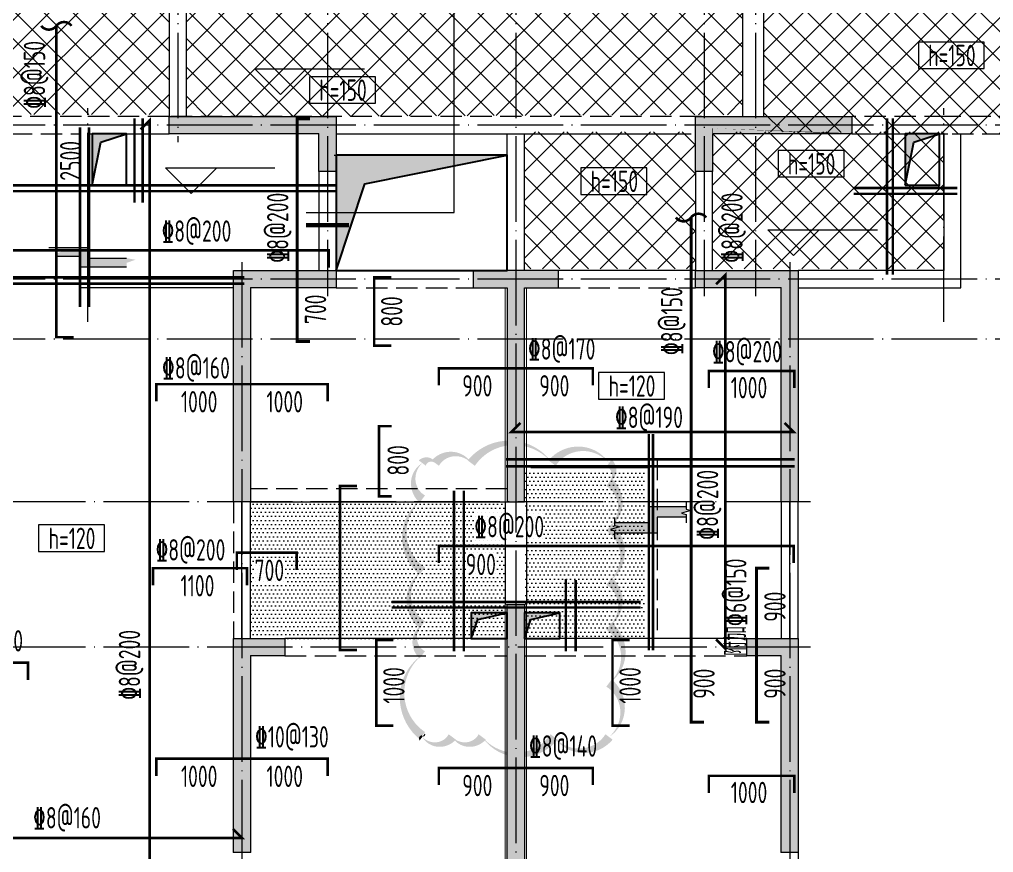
# Model space of a CAD drawing. Extents: x 5874492 to 7194610, y -939842 to -279257.
# Drawn here: x 6628595 to 6639977, y -595727 to -585992 of the extents above; entities that cross this region are included whole.
import ezdxf
from ezdxf.enums import TextEntityAlignment as Align

# ---------------------------------------------------------------- set-up
doc = ezdxf.new("R2010")
doc.units = 0
doc.header["$LTSCALE"] = 1000
doc.linetypes.add('DASH', pattern=[0.35, 0.25, -0.1])
doc.linetypes.add('DOTE', pattern=[2.4200000000000004, 2, -0.2, 0.02, -0.2])
for name, color, linetype, lineweight in [('A-轴线-塔楼', 1, 'DOTE', 9), ('A-轴线-隔墙', 41, 'DOTE', 9), ('S-基础-DQ', 6, 'Continuous', 20), ('S-墙柱-HATCH', 251, 'Continuous', 20), ('S-墙柱-WALL', 6, 'Continuous', 20), ('S-板-BEAM', 4, 'DASH', 20), ('S-板-BEAM-CON', 2, 'Continuous', 20), ('S-板-COLU', 50, 'DASH', 20), ('S-板-大样索引', 3, 'Continuous', 20), ('S-板-板厚', 191, 'Continuous', 20), ('S-板-板面填充', 251, 'Continuous', 20), ('S-板-标高', 3, 'Continuous', 20), ('S-板-楼板正筋', 107, 'Continuous', 20), ('S-板-楼板正筋文字', 107, 'Continuous', 20), ('S-板-楼板负筋', 1, 'Continuous', 20), ('S-板-楼板负筋文字', 7, 'Continuous', 20), ('S-板-洞口边线', 211, 'Continuous', 20), ('S-通用-THIN', 7, 'Continuous', 20)]:
    doc.layers.add(name, color=color, linetype=linetype, lineweight=lineweight)
doc.layers.add('HOLE', color=5, linetype='Continuous')
doc.layers.add('HOLE_HATCH', color=9, linetype='Continuous')
doc.layers.add('S-活动层-非打印1', color=170, linetype='Continuous', plot=False)
doc.styles.add('BW_Rein', font='tssdeng.shx', dxfattribs={"width": 0.7, "bigfont": 'hztxt.shx'})
doc.styles.add('TSSD_Rein', font='tssdeng.shx', dxfattribs={"width": 0.7, "bigfont": 'hztxt.shx'})
doc.styles.add('样式 1', font='tssdeng.shx', dxfattribs={"width": 0.7, "bigfont": 'tssdchn.shx'})
pattern_1 = [(45, (2295828.18560707, -87874.06357868895), (-168.3798022700466, 168.3798022700466), []), (135, (2295828.18560707, -87874.06357868895), (-168.3798022700466, -168.3798022700466), [])]

# ---------------------------------------------------------------- blocks, each defined once
blk = doc.blocks.new('regerh')
at = {"layer": 'HOLE_HATCH', "ltscale": 0.2}
blk.add_hatch(color=256, dxfattribs=at).paths.add_polyline_path([(6632294.781736531, -519704.5633280305), (6634295.04038429, -519704.5633280305), (6632632.282100516, -520042.0636920156), (6632294.781736531, -521054.5647839708)])
at = {"layer": 'HOLE', "ltscale": 0.2}
blk.add_lwpolyline([(6632294.781736531, -521054.5647839708), (6634295.04038429, -521054.5647839708), (6634295.04038429, -519704.5633280305), (6632294.781736531, -519704.5633280305)], close=True, dxfattribs=at)
blk.add_lwpolyline([(6632294.781736531, -521054.5647839708), (6632632.282100516, -520042.0636920156), (6634295.04038429, -519704.5633280305)], dxfattribs=at)
at = {"layer": 'S-基础-DQ', "ltscale": 0.5}
for points in [[(6631094.78154253, -521254.5655239883), (6629294.781736525, -521254.5641998451), (6629294.781736533, -519454.5641998367)], [(6631094.78154253, -521154.5655239883), (6629394.781736525, -521154.5641998451), (6629394.781736533, -519454.5641998372)], [(6631194.781542651, -525354.565523912), (6631194.781542645, -523754.5655239091)], [(6637594.78154254, -525354.5655239837), (6637594.781542534, -523754.5655239808)]]:
    blk.add_lwpolyline(points, dxfattribs=at)
at = {"layer": 'S-板-BEAM'}
for p, q in [((6629319.781879739, -519254.5628375974), (6628144.781736528, -519254.5647839743)), ((6630344.781736528, -519254.5644407477), (6629319.78195915, -519254.5628375974)), ((6636562.781736528, -519254.5655239704), (6630344.781736528, -519254.5643995609)), ((6639419.781679964, -519254.5641617407), (6638319.781736528, -519254.5647839743)), ((6640644.781736528, -519254.5647839743), (6639419.781787325, -519254.5641617407)), ((6628144.781736528, -519454.5647839743), (6629294.781736533, -519454.5641998367)), ((6639494.78173653, -519454.5641998367), (6640644.781736528, -519454.5647839743)), ((6632294.781736528, -521254.5647839708), (6633894.781736528, -521254.5647839708)), ((6634894.781736528, -521254.5647839708), (6636494.781736528, -521254.5647839708)), ((6634294.781736528, -523604.5647839699), (6631294.781736528, -523604.5647839699)), ((6631094.782093223, -523754.5655239704), (6631094.781757515, -525354.5655239704)), ((6631694.781736528, -525554.5647839704), (6634294.781736528, -525554.5647839704)), ((6634494.781736528, -525554.5647839704), (6637094.781736528, -525554.5647839704))]:
    blk.add_line(p, q, dxfattribs=at)
at = {"layer": 'S-板-BEAM-CON'}
for p, q in [((6630344.830529819, -517954.5655239704), (6630344.830529819, -519254.5655239704)), ((6630544.830529819, -519254.5655239704), (6630544.830529819, -517954.5655238973)), ((6637044.781747445, -517904.5655239704), (6637044.782042187, -519254.5655239704)), ((6637294.782042187, -519254.5655239704), (6637294.781747445, -517904.5655239704)), ((6629394.781542315, -519454.5648278872), (6630344.781736528, -519454.564440748)), ((6632294.781736528, -519454.5647839743), (6636444.781736528, -519454.5647839743)), ((6634295.040384292, -521054.564087871), (6634295.040384292, -519454.5647839743)), ((6634495.040384292, -521054.5474029802), (6634495.040384292, -519454.5480990835)), ((6638319.781736528, -519454.5647839743), (6639444.781542531, -519454.5642041661)), ((6638319.781736528, -519454.5647839743), (6639344.78173653, -519454.5642041657)), ((6639395.294020827, -519454.5641236457), (6639395.294020827, -521054.5602528334)), ((6639594.152953859, -521254.5600767157), (6639594.152953859, -519454.553073051)), ((6632270.613376777, -519704.5633280326), (6634295.04038429, -519704.5633280305)), ((6632094.781736531, -519894.5655239704), (6632094.781736531, -521054.5655239704)), ((6632294.781736531, -521054.5655239704), (6632294.781736531, -519894.5655239704)), ((6636494.781736534, -519894.5655239704), (6636494.781736534, -521054.5655239704)), ((6636694.781736534, -521054.5655239704), (6636694.781736534, -519894.5655239704)), ((6633894.781736528, -521054.5647839708), (6632294.781736528, -521054.5647839708)), ((6636494.781736528, -521054.5647839708), (6634894.781736528, -521054.5647839708)), ((6639395.294020827, -521054.5604390441), (6637695.294020615, -521054.5645356888)), ((6637695.294020615, -521254.5645356895), (6639594.152953859, -521254.5600767157)), ((6631294.781736528, -523754.5647839699), (6634294.781736528, -523754.5647839699)), ((6631294.781757515, -525354.5655239704), (6631294.782093223, -523754.5655239704)), ((6634269.781736333, -523754.5655239704), (6634269.78148455, -524954.5655239704)), ((6634519.781736333, -523754.5654767614), (6634519.78148455, -524954.5654767614)), ((6637494.78137984, -523754.5655239704), (6637494.781715551, -525354.5655239704)), ((6637694.781715551, -525354.5655239704), (6637694.78137984, -523754.5655239704)), ((6634294.781736528, -525354.5647839704), (6631694.781736528, -525354.5647839704)), ((6637094.781736528, -525354.5647839704), (6634494.781736528, -525354.5647839704)), ((6637694.782892475, -527804.5720863591), (6637694.782534122, -532104.5662180142))]:
    blk.add_line(p, q, dxfattribs=at)
at = {"layer": 'S-板-洞口边线', "linetype": 'DASH'}
blk.add_lwpolyline([(6634569.779230319, -523254.5495371673), (6636044.783000859, -523254.5495371671), (6636044.783000827, -525354.5647839817)], dxfattribs=at)
at = {"layer": 'S-板-洞口边线', "ltscale": 0.5}
blk.add_lwpolyline([(6634569.779230319, -523354.5495371673), (6635944.783000858, -523354.5495371671), (6635944.783000827, -525354.5647839817)], dxfattribs=at)
blk = doc.blocks.new('新块')
at = {"layer": 'S-基础-DQ'}
h = blk.add_hatch(color=8, dxfattribs=at)
h.dxf.hatch_style = 1
h.paths.add_polyline_path([(100, 24.58345980884042), (370.5337435761467, 24.5834598072106), (370.5337435761467, 53.88569795864169), (265.5337435761467, 91.1401574119227), (455.2001364361495, 124.5834598067449), (0, 124.5834598091897), (0, 1.268927007913589e-08), (-451.13490089681, 1.268927007913589e-08), (-556.13490089681, -18.51433296164032), (-451.13490089681, -55.76879241492134), (-451.13490089681, -99.99999998731073), (100, -99.99999998731073)])
for points in [[(455.2001364361495, 124.5834598067449), (0, 124.5834598091897), (0, 1.268927007913589e-08), (-451.13490089681, 1.268927007913589e-08)], [(370.5337435761467, 24.5834598072106), (100, 24.58345980884042), (100, -99.99999998731073), (-451.13490089681, -99.99999998731073)]]:
    blk.add_lwpolyline(points, dxfattribs=at)
blk = doc.blocks.new('ZHOUWANG2')
at = {"layer": 'A-轴线-塔楼', "linetype": 'DOTE', "ltscale": 0.5}
for p, q in [((193896.0602965998, 135009.8035207237), (193896.0614077402, 126469.5256728313)), ((195646.0602965998, 135009.8035207328), (195646.0602965029, 124669.5179403399)), ((197846.0602966975, 135009.8035207095), (197846.0602966975, 108020.6245052536)), ((200045.9124699775, 135009.8035207097), (200045.9124699775, 124669.525807342)), ((200645.9124699775, 135009.8035207097), (200645.9124699775, 124669.525807342)), ((227437.4168482991, 126669.5259218568), (165262.4269482605, 126669.5259218568)), ((194646.0602966975, 125069.5259218521), (194646.0602966975, 108020.6245052536)), ((201046.0602966985, 125069.5259218521), (201046.0602966975, 107175.0925605876)), ((227437.4168482991, 124869.5259218568), (165262.4269482605, 124869.5259218568)), ((227437.4168482991, 124169.5259218568), (165262.4269482605, 124169.5259218568)), ((201287.8304158961, 122269.5259218568), (180501.9830198027, 122269.5259218568)), ((201287.8304158961, 120569.5259218568), (180501.9830198027, 120569.5259218568))]:
    blk.add_line(p, q, dxfattribs=at)
at = {"layer": 'A-轴线-隔墙', "ltscale": 0.5}
for p, q in [((192846.0602966966, 124369.5259218384), (192846.0602966966, 126869.525921891)), ((202846.0602966361, 124369.5259218146), (202846.0602966826, 126869.5259218521)), ((201287.8304158961, 122269.5259218568), (180501.9830198027, 122269.5259218568))]:
    blk.add_line(p, q, dxfattribs=at)
blk = doc.blocks.new('dsfhfhkjhk')
at = {"layer": 'S-板-大样索引', "color": 1}
for p, q in [((6511393.35944628, -1423374.34858766), (6511393.35944628, -1417913.345583047)), ((6509665.622248385, -1423374.34858766), (6511393.35944628, -1423374.34858766))]:
    blk.add_line(p, q, dxfattribs=at)
at = {"layer": 'S-板-大样索引', "color": 1, "const_width": 50}
blk.add_lwpolyline([(6509665.622248385, -1423524.34858766), (6510165.622248385, -1423524.34858766)], dxfattribs=at)
blk = doc.blocks.new('sgfdhgfjh')
at = {"layer": 'HOLE_HATCH', "ltscale": 0.5}
for points in [[(285918.5513082966, 605212.0853376773), (286318.5513083003, 605212.0853376773), (286018.5513082976, 605112.0853376762), (285918.5513082966, 604612.0853376919)], [(295418.5513083125, 605212.0853376905), (295818.5513083087, 605212.0853376905), (295518.5513083115, 605112.0853376915), (295418.5513083125, 604612.0853376919)], [(290348.3274792293, 599612.0853357936), (290768.5513083711, 599612.0853357936), (290423.3274787571, 599537.0853362655), (290348.3274792293, 599312.0853376813)], [(290968.5513083711, 599612.0853357941), (291380.9502155818, 599612.0853357941), (291043.5513079008, 599537.0853362639), (290968.5513083711, 599312.085337673)]]:
    blk.add_hatch(color=256, dxfattribs=at).paths.add_polyline_path(points)
at = {"layer": 'HOLE', "ltscale": 0.5}
for points in [[(285918.5513082966, 604612.0853376919), (286318.5513083003, 604612.0853376919), (286318.5513083003, 605212.0853376773), (285918.5513082966, 605212.0853376773)], [(295418.5513083125, 604612.0853376919), (295818.5513083087, 604612.0853376919), (295818.5513083087, 605212.0853376905), (295418.5513083125, 605212.0853376905)], [(290348.3274792293, 599312.0853376813), (290768.5513083711, 599312.0853376813), (290768.5513083711, 599612.0853357936), (290348.3274792293, 599612.0853357936)], [(290968.5513083711, 599312.085337673), (291380.9502155818, 599312.085337673), (291380.9502155818, 599612.0853357941), (290968.5513083711, 599612.0853357941)]]:
    blk.add_lwpolyline(points, close=True, dxfattribs=at)
for points in [[(285918.5513082966, 604612.0853376919), (286018.5513082976, 605112.0853376762), (286318.5513083003, 605212.0853376773)], [(295418.5513083125, 604612.0853376919), (295518.5513083115, 605112.0853376915), (295818.5513083087, 605212.0853376905)], [(290348.3274792293, 599312.0853376813), (290423.3274787571, 599537.0853362655), (290768.5513083711, 599612.0853357936)], [(290968.5513083711, 599312.085337673), (291043.5513079008, 599537.0853362639), (291380.9502155818, 599612.0853357941)]]:
    blk.add_lwpolyline(points, dxfattribs=at)
blk = doc.blocks.new('sgfdhgfjhgkj')
at = {"layer": 'S-板-COLU', "const_width": 10}
for points in [[(6315644.526303068, -250872.1074405641), (6313894.526303068, -250872.1074405641), (6313894.526303068, -250672.1074405641), (6315844.526303068, -250672.1074405641), (6315844.526303068, -251312.1074405641), (6315644.526303068, -251312.1074405641)], [(6321869.526821597, -250672.1067005689), (6321869.525784541, -250872.1067005668), (6320244.526303069, -250872.106651956), (6320244.52630307, -251312.1065482678), (6320044.52630307, -251312.1065482678), (6320044.526288094, -250672.1067444428)], [(6314844.526303068, -252672.1074405641), (6315844.526303068, -252672.1074405641), (6315844.526303068, -252472.1074405641), (6314644.526303068, -252472.1074405641), (6314644.526303068, -255172.1074405641), (6314844.526303068, -255172.1074405641)], [(6317819.526303068, -255172.1074405641), (6318069.526303068, -255172.1074405641), (6318069.526303068, -252672.1074405641), (6318444.526303068, -252672.1074405641), (6318444.526303068, -252472.1074405641), (6317444.526303068, -252472.1074405641), (6317444.526303068, -252672.1074405641), (6317819.526303068, -252672.1074405641)], [(6321044.526303068, -252672.1074405641), (6320044.526303068, -252672.1074405641), (6320044.526303068, -252472.1074405641), (6321244.526303068, -252472.1074405641), (6321244.526303068, -255172.1074405641), (6321044.526303068, -255172.1074405641)], [(6317044.526303068, -261072.1074405641), (6317044.526303068, -260772.1074405641), (6317819.526303068, -260772.1074405641), (6317819.526303068, -256372.1074405641), (6318069.526303068, -256372.1074405641), (6318069.526303068, -260772.1074405641), (6318844.526303068, -260772.1074405641), (6318844.526303068, -261072.1074405641)], [(6314844.526303068, -256972.1074405641), (6315244.526303068, -256972.1074405641), (6315244.526303068, -256772.1074405641), (6314644.526303068, -256772.1074405641), (6314644.526303068, -259272.1074405641), (6314844.526303068, -259272.1074405641)], [(6321044.526303262, -256972.1074405641), (6320644.526303262, -256972.1074405641), (6320644.526303262, -256772.1074405641), (6321244.526303262, -256772.1074405641), (6321244.526303262, -259272.1074405641), (6321044.526303262, -259272.1074405641)]]:
    blk.add_lwpolyline(points, close=True, dxfattribs=at)
blk = doc.blocks.new('sgfhgfjhgfj')
at = {"layer": 'S-墙柱-HATCH', "ltscale": 0.2}
h = blk.add_hatch(color=256, dxfattribs=at)
h.paths.add_polyline_path([(6336110.436162136, -190068.5557384125), (6336110.436162136, -195438.5557384125), (6335910.436162136, -195438.5557384125), (6335910.436162136, -194668.5557384125), (6333210.436162136, -194668.5557384125), (6333210.436162136, -194468.5557383534), (6333310.436157629, -194468.5557384125), (6335910.436162136, -194468.5557384125), (6335910.436162136, -189418.5557384125), (6336510.436162136, -189418.5557384125), (6336510.436162136, -190068.5557384125)])
h.paths.add_polyline_path([(6312710.435244238, -204868.5557384125), (6312710.435244238, -204568.5557384125), (6311910.435244238, -204568.5557384125), (6311910.435244238, -200168.5557384421), (6311710.435244238, -200168.5557384421), (6311710.435244238, -204568.5557384125), (6310910.435244238, -204568.5557384125), (6310910.435244238, -204868.5557384125)])
h.paths.add_polyline_path([(6311910.435244238, -198968.5557384125), (6311710.435244238, -198968.5557384125), (6311710.435244238, -196468.5557384125), (6311310.435244238, -196468.5557384125), (6311310.435244238, -196268.5557384125), (6312310.435244238, -196268.5557384125), (6312310.435244238, -196468.5557384125), (6311910.435244238, -196468.5557384125)])
h.paths.add_polyline_path([(6325110.435244238, -198968.5557384125), (6325310.435244238, -198968.5557384125), (6325310.435244238, -196468.5557384125), (6325710.435244238, -196468.5557384125), (6325710.435244238, -196268.5557384125), (6324710.435244238, -196268.5557384125), (6324710.435244238, -196468.5557384125), (6325110.435244238, -196468.5557384125)])
h.paths.add_polyline_path([(6324310.435244238, -204868.5557384125), (6324310.435244238, -204568.5557384125), (6325110.435244238, -204568.5557384125), (6325110.435244238, -200168.5557384125), (6325310.435244238, -200168.5557384125), (6325310.435244238, -204568.5557384125), (6326110.435244238, -204568.5557384125), (6326110.435244238, -204868.5557384125)])
h.paths.add_polyline_path([(6331360.435244238, -204868.5557384125), (6331360.435244238, -204568.5557384125), (6331810.435244238, -204568.5557384125), (6331810.435244238, -200818.5557384125), (6332010.435244238, -200818.5557384125), (6332010.435244238, -204568.5557384125), (6332810.435244238, -204568.5557384125), (6332810.435244238, -204868.5557384125)])
h.paths.add_polyline_path([(6332010.435244238, -197168.5557384125), (6331810.435244238, -197168.5557384125), (6331810.435244238, -194668.5557384125), (6331660.435244238, -194668.5557384125), (6331660.435244238, -194468.5557384125), (6332010.435244238, -194468.5557384125)])
h.paths.add_polyline_path([(6336310.435244238, -204568.5557384125), (6336110.435244238, -204568.5557384125), (6336110.435244238, -201018.5557384125), (6335910.435244238, -201018.5557384125), (6335910.435244238, -205168.5557384125), (6336310.435244238, -205168.5557384125)])
h.paths.add_polyline_path([(6336610.435244238, -197168.5557384125), (6336110.435244238, -197168.5557384125), (6336110.435244238, -199968.5557384125), (6335910.435244238, -199968.5557384125), (6335910.435244238, -196918.5557384125), (6336610.435244238, -196918.5557384125)])
h.paths.add_polyline_path([(6319410.435244238, -204868.5557384125), (6319410.435244238, -204568.5557384125), (6318610.435244238, -204568.5557384125), (6318610.435244238, -200818.5557384125), (6318410.435244238, -200818.5557384125), (6318410.435244238, -204568.5557384125), (6317610.435244238, -204568.5557384125), (6317610.435244238, -204868.5557384125)])
h.paths.add_polyline_path([(6318410.435244238, -197168.5557384125), (6318610.435244238, -197168.5557384125), (6318610.435244238, -194668.5557384125), (6318960.435244238, -194668.5557384125), (6318960.435244238, -194468.5557384125), (6318060.435244238, -194468.5557384125), (6318060.435244238, -194668.5557384125), (6318410.435244238, -194668.5557384125)])
h.paths.add_polyline_path([(6307910.434375218, -194468.5549984176), (6307910.435412274, -194668.5549984153), (6309510.435244237, -194668.5549498044), (6309510.435244236, -195108.5548461163), (6309710.435244236, -195108.5548461163), (6309710.435259212, -194468.5550422913)])
h.paths.add_polyline_path([(6314110.435244238, -194668.5557384125), (6315860.435244238, -194668.5557384125), (6315860.435244238, -194468.5557384125), (6313910.435244238, -194468.5557384125), (6313910.435244238, -195108.5557384125), (6314110.435244238, -195108.5557384125)])
h.paths.add_polyline_path([(6322910.435244238, -194668.5557384125), (6321160.435244238, -194668.5557384125), (6321160.435244238, -194468.5557384125), (6323110.435244238, -194468.5557384125), (6323110.435244238, -195108.5557384125), (6322910.435244238, -195108.5557384125)])
h.paths.add_polyline_path([(6329135.435762767, -194468.5549984176), (6329135.434725711, -194668.5549984153), (6327510.435244239, -194668.5549498044), (6327510.43524424, -195108.5548461163), (6327310.43524424, -195108.5548461163), (6327310.435229264, -194468.5550422913)])
h.paths.add_polyline_path([(6321360.435244043, -193168.5557384125), (6321360.435244043, -192068.5557384125), (6319760.435244043, -192068.5557384125), (6319760.435244043, -189768.5557384125), (6317260.435244043, -189768.5557384125), (6317260.435244043, -192068.5557384125), (6315660.435244043, -192068.5557384125), (6315660.435244043, -193168.5557384125), (6315860.435244043, -193168.5557384125), (6315860.435244043, -192268.5557384125), (6317960.435244043, -192268.5557384125), (6317960.435244043, -192068.5557384125), (6317460.435244043, -192068.5557384125), (6317460.435244043, -189968.5557384125), (6319560.435244043, -189968.5557384125), (6319560.435244043, -192068.5557384125), (6319060.435244043, -192068.5557384125), (6319060.435244043, -192268.5557384125), (6321160.435244043, -192268.5557384125), (6321160.435244043, -193168.5557384125)])
h.paths.add_polyline_path([(6307910.43526053, -191918.5557384125), (6307910.435244238, -193118.5557384125), (6308110.435244238, -193118.5557384125), (6308110.43526053, -189418.5557384125), (6305610.43526053, -189418.5557384125), (6305610.43526053, -190118.5557384125), (6305810.43526053, -190118.5557384125), (6305810.43526053, -189618.5557384125), (6307910.43526053, -189618.5557384125), (6307910.43526053, -191718.5557384125), (6305810.43526053, -191718.5557384125), (6305810.43526053, -191218.5557384125), (6305610.43526053, -191218.5557384125), (6305610.43526053, -191918.5557384125)])
h.paths.add_polyline_path([(6300910.435244232, -190068.554337326), (6300910.435244232, -195438.554337326), (6301110.435244232, -195438.554337326), (6301110.435244232, -194668.554337326), (6303810.435244232, -194668.554337326), (6303810.435244232, -194468.5543372668), (6303710.43524874, -194468.554337326), (6301110.435244232, -194468.554337326), (6301110.435244232, -189418.554337326), (6300510.435244232, -189418.554337326), (6300510.435244232, -190068.554337326)])
h.paths.add_polyline_path([(6313910.435244238, -196468.5557384125), (6314910.435244238, -196468.5557384125), (6314910.435244238, -198968.5557384125), (6315110.435244238, -198968.5557384125), (6315110.435244238, -196268.5557384125), (6313910.435244238, -196268.5557384125)])
h.paths.add_polyline_path([(6300410.435244238, -197168.5557384125), (6300910.435244238, -197168.5557384125), (6300910.435244238, -199968.5557384125), (6301110.435244238, -199968.5557384125), (6301110.435244238, -196918.5557384125), (6300410.435244238, -196918.5557384125)])
h.paths.add_polyline_path([(6295310.435244238, -204568.5557384125), (6295060.435244238, -204568.5557384125), (6295060.435244238, -197168.5557384125), (6295900.435244238, -197168.5557384125), (6295900.435244238, -196918.5557384125), (6294810.435244238, -196918.5557384125), (6294810.435244238, -205168.5557384125), (6295310.435244238, -205168.5557384125)])
h.paths.add_polyline_path([(6305660.435244238, -204868.5557384125), (6305660.435244238, -204568.5557384125), (6305210.435244238, -204568.5557384125), (6305210.435244238, -200818.5557384125), (6305010.435244238, -200818.5557384125), (6305010.435244238, -204568.5557384125), (6304210.435244238, -204568.5557384125), (6304210.435244238, -204868.5557384125)])
h.paths.add_polyline_path([(6315110.435244238, -203068.5557384125), (6315110.435244238, -200568.5557384125), (6314510.435244238, -200568.5557384125), (6314510.435244238, -200768.5557384125), (6314910.435244238, -200768.5557384125), (6314910.435244238, -203068.5557384125)])
h.paths.add_polyline_path([(6308710.435244238, -200768.5557384125), (6309110.435244238, -200768.5557384125), (6309110.435244238, -200568.5557384125), (6308510.435244238, -200568.5557384125), (6308510.435244238, -203068.5557384125), (6308710.435244238, -203068.5557384125)])
h.paths.add_polyline_path([(6308710.435244238, -196468.5557384125), (6309710.435244238, -196468.5557384125), (6309710.435244238, -196268.5557384125), (6308510.435244238, -196268.5557384125), (6308510.435244238, -198968.5557384125), (6308710.435244238, -198968.5557384125)])
h.paths.add_polyline_path([(6305010.435244238, -197168.5557384125), (6305210.435244238, -197168.5557384125), (6305210.435244238, -194668.5557384125), (6305360.435244238, -194668.5557384125), (6305360.435244238, -194468.5557384125), (6305010.435244238, -194468.5557384125)])
h.paths.add_polyline_path([(6328110.435244238, -192218.5557384125), (6330810.435244238, -192218.5557384125), (6330810.435244238, -191568.5557384125), (6330610.435244238, -191568.5557384125), (6330610.435244238, -192018.5557384125), (6328110.435244238, -192018.5557384125), (6328110.435244238, -190018.5557384125), (6330610.435244238, -190018.5557384125), (6330610.435244238, -190468.5557384125), (6330810.435244238, -190468.5557384125), (6330810.435244238, -189418.5557384125), (6330310.435244238, -189418.5557384125), (6330310.435244238, -189818.5557384125), (6327910.435244238, -189818.5557384125), (6327910.435244238, -193118.5557384125), (6328110.435244238, -193118.5557384125)])
h.paths.add_polyline_path([(6323110.435244238, -196468.5557384125), (6322110.435244238, -196468.5557384125), (6322110.435244238, -198968.5557384125), (6321910.435244238, -198968.5557384125), (6321910.435244238, -196268.5557384125), (6323110.435244238, -196268.5557384125)])
h.paths.add_polyline_path([(6341710.435244238, -204568.5557384125), (6341960.435244238, -204568.5557384125), (6341960.435244238, -197168.5557384125), (6341120.435244238, -197168.5557384125), (6341120.435244238, -196918.5557384125), (6342210.435244238, -196918.5557384125), (6342210.435244238, -205168.5557384125), (6341710.435244238, -205168.5557384125)])
h.paths.add_polyline_path([(6321910.435244238, -203068.5557384125), (6321910.435244238, -200568.5557384125), (6322510.435244238, -200568.5557384125), (6322510.435244238, -200768.5557384125), (6322110.435244238, -200768.5557384125), (6322110.435244238, -203068.5557384125)])
h.paths.add_polyline_path([(6328310.435244238, -200768.5557384125), (6327910.435244238, -200768.5557384125), (6327910.435244238, -200568.5557384125), (6328510.435244238, -200568.5557384125), (6328510.435244238, -203068.5557384125), (6328310.435244238, -203068.5557384125)])
h.paths.add_polyline_path([(6328310.435244238, -196468.5557384125), (6327310.435244238, -196468.5557384125), (6327310.435244238, -196268.5557384125), (6328510.435244238, -196268.5557384125), (6328510.435244238, -198968.5557384125), (6328310.435244238, -198968.5557384125)])
h.paths.add_polyline_path([(6300710.435244238, -204568.5557384125), (6300910.435244238, -204568.5557384125), (6300910.435244238, -201018.5557384125), (6301110.435244238, -201018.5557384125), (6301110.435244238, -205168.5557384125), (6300710.435244238, -205168.5557384125)])
at = {"layer": 'S-墙柱-WALL'}
for points in [[(6322910.435244238, -194668.5557384125), (6321160.435244238, -194668.5557384125), (6321160.435244238, -194468.5557384125), (6323110.435244238, -194468.5557384125), (6323110.435244238, -195108.5557384125), (6322910.435244238, -195108.5557384125)], [(6329135.435762767, -194468.5549984176), (6329135.434725711, -194668.5549984153), (6327510.435244239, -194668.5549498044), (6327510.43524424, -195108.5548461163), (6327310.43524424, -195108.5548461163), (6327310.435229264, -194468.5550422913)], [(6323110.435244238, -196468.5557384125), (6322110.435244238, -196468.5557384125), (6322110.435244238, -198968.5557384125), (6321910.435244238, -198968.5557384125), (6321910.435244238, -196268.5557384125), (6323110.435244238, -196268.5557384125)], [(6325110.435244238, -198968.5557384125), (6325310.435244238, -198968.5557384125), (6325310.435244238, -196468.5557384125), (6325710.435244238, -196468.5557384125), (6325710.435244238, -196268.5557384125), (6324710.435244238, -196268.5557384125), (6324710.435244238, -196468.5557384125), (6325110.435244238, -196468.5557384125)], [(6328310.435244238, -196468.5557384125), (6327310.435244238, -196468.5557384125), (6327310.435244238, -196268.5557384125), (6328510.435244238, -196268.5557384125), (6328510.435244238, -198968.5557384125), (6328310.435244238, -198968.5557384125)], [(6324310.435244238, -204868.5557384125), (6324310.435244238, -204568.5557384125), (6325110.435244238, -204568.5557384125), (6325110.435244238, -200168.5557384125), (6325310.435244238, -200168.5557384125), (6325310.435244238, -204568.5557384125), (6326110.435244238, -204568.5557384125), (6326110.435244238, -204868.5557384125)], [(6321910.435244238, -203068.5557384125), (6321910.435244238, -200568.5557384125), (6322510.435244238, -200568.5557384125), (6322510.435244238, -200768.5557384125), (6322110.435244238, -200768.5557384125), (6322110.435244238, -203068.5557384125)], [(6328310.435244238, -200768.5557384125), (6327910.435244238, -200768.5557384125), (6327910.435244238, -200568.5557384125), (6328510.435244238, -200568.5557384125), (6328510.435244238, -203068.5557384125), (6328310.435244238, -203068.5557384125)]]:
    blk.add_lwpolyline(points, close=True, dxfattribs=at)
blk = doc.blocks.new('sgjhgfjhgkjddd')
at = {"layer": 'S-墙柱-HATCH'}
for name, p in [('sgfdhgfjhgkj', (0, 0)), ('sgfhgfjhgfj', (-7265.908940976486, -56203.55170215154))]:
    blk.add_blockref(name, p, dxfattribs=at)

msp = doc.modelspace()

# ---------------------------------------------------------------- hatches: boundary and pattern name
at = {"layer": 'S-板-板面填充'}
h = msp.add_hatch(dxfattribs=at)
h.set_pattern_fill('ANSI37', color=256, scale=150, style=0)
h.set_pattern_definition([(45, (2290886.659487458, 70459.8527296866), (-168.3798022700466, 168.3798022700466), []), (135, (2290886.659487458, 70459.8527296866), (-168.3798022700466, -168.3798022700466), [])])
h.paths.add_polyline_path([(6637294.782262427, -584854.1503651971), (6639994.781736145, -584854.1501468648), (6639994.781736145, -582304.1501098049), (6642394.782653932, -582304.1494438588), (6642394.782209467, -587354.1501468671), (6637294.781373572, -587304.1494728143)])
h = msp.add_hatch(dxfattribs=at)
h.set_pattern_fill('ANSI37', color=256, scale=150, style=0)
h.set_pattern_definition(pattern_1)
h.paths.add_polyline_path([(6625044.781735932, -584904.1501468673), (6630344.830529418, -584904.1501468673), (6630344.830529418, -587104.1501468673), (6625044.781735932, -587104.1501468673)])
h = msp.add_hatch(dxfattribs=at)
h.set_pattern_fill('ANSI37', color=256, scale=150, style=0)
h.set_pattern_definition([(45, (2303086.659476348, 65175.77611673711), (-168.3798022700466, 168.3798022700466), []), (135, (2303086.659476348, 65175.77611673711), (-168.3798022700466, -168.3798022700466), [])])
h.paths.add_polyline_path([(6630544.781714099, -585779.1501468306), (6637044.781725015, -585754.1501468671), (6637044.781725015, -587104.1501468671), (6630544.781714099, -587129.1501468306)])
h = msp.add_hatch(dxfattribs=at)
h.set_pattern_fill('ANSI37', color=256, scale=150, style=0)
h.set_pattern_definition(pattern_1)
h.paths.add_polyline_path([(6636494.727010951, -587304.1514265441), (6634494.728963002, -587304.1509675251), (6634494.728595786, -588904.1509675214), (6636494.726643736, -588904.1514265403)])
h = msp.add_hatch(dxfattribs=at)
h.set_pattern_fill('ANSI37', color=256, scale=150, style=0)
h.set_pattern_definition(pattern_1)
h.paths.add_polyline_path([(6639394.742144772, -587304.1514571997), (6636694.780611136, -587304.1508375322), (6636694.78024392, -588904.1522124545), (6639394.741777556, -588904.1528321219)])
h = msp.add_hatch(dxfattribs=at)
h.set_pattern_fill('DOTS', color=256, scale=30, style=0)
h.set_pattern_definition([(0, (2310828.11219532, -87896.6029993078), (23.8125, 47.625), [0, -47.625])])
h.paths.add_polyline_path([(6634494.758154027, -591276.6735806712), (6635894.45083207, -591276.6735806712), (6635894.45083207, -593226.6998098206), (6634494.758154027, -593226.6998098206)])
h = msp.add_hatch(dxfattribs=at)
h.set_pattern_fill('DOTS', color=256, scale=30, style=0)
h.set_pattern_definition([(0, (6617894.781736518, -594226.9669161593), (23.8125, 47.625), [0, -47.625])])
h.paths.add_polyline_path([(6634269.781930157, -593226.964663726), (6634269.781930158, -591626.9666206804), (6631294.833213276, -591626.9656655061), (6631294.833213272, -593226.9641855095)])
h = msp.add_hatch(color=256, dxfattribs=at)
h.dxf.hatch_style = 1
h.paths.add_polyline_path([(6636384.783194671, -591776.1015682078), (6636329.783194671, -591761.1015682078), (6636439.783194671, -591731.1015682078), (6636384.783194671, -591716.1015682078), (6636384.783194671, -591686.1015682078), (6635944.783194671, -591686.1015682078), (6635944.783194671, -591876.1015682078), (6635549.783194671, -591876.1015682078), (6635549.783194671, -591906.1015682078), (6635604.783194671, -591921.1015682078), (6635499.783194671, -591951.1015682078), (6635549.783194671, -591966.1015682078), (6635549.783194671, -591996.1015682078), (6636044.783194669, -591996.101568207), (6636044.783194669, -591806.101568207), (6636384.783194671, -591806.1015682078)])

# ---------------------------------------------------------------- linework, layer by layer
at = {"layer": 'S-板-大样索引'}
msp.add_line((6631944.781736244, -588247.1169646275), (6633672.518934139, -588247.1169646275), dxfattribs=at)
at = {"layer": 'S-板-大样索引', "const_width": 50}
msp.add_lwpolyline([(6631944.781736244, -588397.1169646275), (6632444.781736244, -588397.1169646275)], dxfattribs=at)
at = {"layer": 'S-板-板厚'}
for points in [[(6639869.030158994, -586255.8288654964), (6639098.705461537, -586255.8288654964), (6639098.705461537, -586566.0935677798), (6639869.030158994, -586566.0935677798)], [(6632754.125841379, -586661.0844877218), (6631983.801143923, -586661.0844877218), (6631983.801143923, -586971.3491900051), (6632754.125841379, -586971.3491900051)], [(6638230.030158994, -587522.3288654964), (6637459.705461537, -587522.3288654964), (6637459.705461537, -587832.5935677798), (6638230.030158994, -587832.5935677798)], [(6635925.504669082, -587726.7476833775), (6635155.179971626, -587726.7476833775), (6635155.179971626, -588037.0123856608), (6635925.504669082, -588037.0123856608)], [(6636131.12308967, -590118.2960333007), (6635360.798392214, -590118.2960333007), (6635360.798392214, -590428.560735584), (6636131.12308967, -590428.560735584)], [(6629587.346826719, -591899.1292127061), (6628817.022129263, -591899.1292127061), (6628817.022129263, -592209.3939149894), (6629587.346826719, -592209.3939149894)]]:
    msp.add_lwpolyline(points, close=True, dxfattribs=at)
at = {"layer": 'S-板-标高'}
for p, q in [((6631645.159487458, -586870.1472703132), (6631345.159487458, -586570.1472703132)), ((6631345.159487458, -586570.1472703132), (6632626.159487458, -586570.1472703132)), ((6631645.159487458, -586870.1472703132), (6631945.159487458, -586570.1472703132)), ((6630599.515881652, -588024.0458999528), (6630299.515881652, -587724.0458999528)), ((6630299.515881652, -587724.0458999528), (6631580.515881652, -587724.0458999528)), ((6630599.515881652, -588024.0458999528), (6630899.515881652, -587724.0458999528)), ((6637641.159487458, -588750.5650887068), (6637341.159487458, -588450.5650887068)), ((6637341.159487458, -588450.5650887068), (6638622.159487458, -588450.5650887068)), ((6637641.159487458, -588750.5650887068), (6637941.159487458, -588450.5650887068))]:
    msp.add_line(p, q, dxfattribs=at)
at = {"layer": 'S-板-楼板正筋', "const_width": 30}
for points in [[(6629938.54900931, -587146.6472703135), (6629938.54900931, -588134.098647258)], [(6630010.633421227, -597248.0833882678), (6630116.699436979, -597354.149406872), (6630116.699436979, -587170.1749004635), (6630010.633418376, -587276.2409162153)], [(6630033.04900931, -587146.6472703135), (6630033.04900931, -588134.098647258)], [(6638732.160400026, -587146.6472703135), (6638732.160400026, -588975.598647258)], [(6638799.903984584, -587146.6472703135), (6638799.903984584, -588975.598647258)], [(6629302.061700818, -587253.8329844035), (6629302.061700818, -589351.289188369)], [(6629406.613997082, -587253.8329844035), (6629406.613997082, -589351.289188369)], [(6623113.898778453, -587930.6472703135), (6632289.621400937, -587930.6472703135)], [(6623113.898778453, -587998.1472703135), (6632289.621400937, -587998.1472703135)], [(6639553.78239789, -587961.6472703135), (6638343.60524773, -587961.6472703135)], [(6639553.78239789, -588029.1472703135), (6638343.60524773, -588029.1472703135)], [(6631222.92424651, -589004.1603873239), (6624065.307380271, -589004.1603873239)], [(6636735.713039691, -593237.3686770436), (6636841.779055442, -593343.4346956478), (6636841.779055442, -588980.8356950548), (6636735.713036838, -589086.9017108066)], [(6631222.92424651, -589080.0050023568), (6624065.307380271, -589080.0050023568)], [(6634449.261624385, -590705.8132432043), (6634343.195607207, -590811.8792603821), (6637642.026206332, -590811.8792603821), (6637535.960189154, -590705.8132432043)], [(6635949.39138205, -590834.2857928385), (6635949.39138205, -593364.7857928385)], [(6635998.89138205, -590834.2857928385), (6635998.89138205, -593364.7857928385)], [(6637653.89138205, -591133.2857928385), (6634281.89138205, -591133.2857928385)], [(6637653.89138205, -591214.7857928385), (6634281.89138205, -591214.7857928385)], [(6633671.903984595, -593376.6472703135), (6633671.903984595, -591496.6472703135)], [(6633786.903984595, -593376.6472703135), (6633786.903984595, -591496.6472703135)], [(6634979.509960523, -593376.6472703135), (6634979.509960523, -592530.1472703135)], [(6635094.509960523, -593376.6472703135), (6635094.509960523, -592540.6472703135)], [(6632943.403984595, -592798.1472703132), (6635853.403984595, -592798.1472703132)], [(6632943.403984595, -592863.6472703132), (6635853.403984595, -592863.6472703132)], [(6627800.847753304, -595450.9918540972), (6627694.781736126, -595557.0578712751), (6631194.781736126, -595557.0578712751), (6631088.715718948, -595450.9918540972)]]:
    msp.add_lwpolyline(points, dxfattribs=at)
at = {"layer": 'S-板-楼板负筋', "const_width": 30}
for points in [[(6629203.414793758, -586066.3035515421, 0.5), (6629026.414793758, -586066.3035515421, -0.5), (6628849.414793758, -586066.3035515421)], [(6636619.461612333, -588306.3619832736, 0.5), (6636442.461612333, -588306.3619832736, -0.5), (6636265.461612333, -588306.3619832736)]]:
    msp.add_lwpolyline(points, format="xyb", dxfattribs=at)
at = {"layer": 'S-板-楼板负筋'}
for points, const_width in [([(6629226.41473663, -589704.1603926828), (6629026.41473663, -589704.1603873239), (6629026.414793758, -586066.3035515421)], 30), ([(6631987.980857996, -589754.1501468674), (6631837.980857996, -589754.1501468674), (6631837.980857996, -587153.12489305), (6631987.980857996, -587153.12489305)], 35), ([(6636592.461612333, -594203.5562179331), (6636442.461612333, -594203.5562179331), (6636442.461612333, -588306.3619832736)], 35), ([(6623141.664122798, -588890.4254040523), (6623141.664122798, -588690.4254040523), (6632208.536925347, -588690.4254040523), (6632208.536925347, -588890.4254040523)], 30), ([(6632939.669553005, -589804.1493576169), (6632739.669553005, -589804.149330822), (6632739.669660185, -589004.149330822), (6632939.669660185, -589004.1493576169)], 30), ([(6635294.755161984, -590268.0705559258), (6635294.755161984, -590068.0705559258), (6633494.755161984, -590068.0705559258), (6633494.755161984, -590268.0705559258)], 30), ([(6636649.685580275, -590299.5681677829), (6636649.68560707, -590099.5681677829), (6637649.68560707, -590099.5683017573), (6637649.685580275, -590299.5683017573)], 30), ([(6630194.781925064, -590454.1596328577), (6630194.781925064, -590254.1596328577), (6632194.781925064, -590254.1596328577), (6632194.781925064, -590454.1596328577)], 30), ([(6632944.781330897, -591564.1494269627), (6632794.781330897, -591564.1494068664), (6632794.781440757, -590744.1494068664), (6632944.781440757, -590744.1494269627)], 30), ([(6632539.159440567, -593361.6472837108), (6632339.159440567, -593361.6472569159), (6632339.159534349, -591444.1494068664), (6632539.159534349, -591444.1494336613)], 30), ([(6631134.781962735, -592424.1493313604), (6631134.781962735, -592224.1493313604), (6631834.781962735, -592224.1493313604), (6631834.781962735, -592424.1493313604)], 30), ([(6633494.808297917, -592344.2250523274), (6633494.808297917, -592144.2250523274), (6637641.428133844, -592144.2250523274), (6637641.428133844, -592344.2250523274)], 30), ([(6630154.781925064, -592604.1595718225), (6630154.781925064, -592404.1595718225), (6631254.781925064, -592404.1595718225), (6631254.781925064, -592604.1595718225)], 30), ([(6637356.18560707, -594204.1488586764), (6637206.18560707, -594204.1488586764), (6637206.18560707, -592404.1499550573), (6637356.18560707, -592404.1499550573)], 35), ([(6632964.781213, -594244.1494336617), (6632764.781213, -594244.1494068669), (6632764.781346975, -593244.1494068669), (6632964.781346975, -593244.1494336617)], 30), ([(6635724.779466562, -594244.1494336617), (6635524.779466562, -594244.1494068669), (6635524.779600536, -593244.1494068669), (6635724.779600536, -593244.149433662)], 30), ([(6626694.781845924, -593709.563578689), (6626694.781845924, -593509.563578689), (6628694.781845924, -593509.563578689), (6628694.781845924, -593709.563578689)], 30), ([(6630194.78173623, -594831.2899679418), (6630194.78173623, -594631.2899679418), (6632194.78173623, -594631.2899679418), (6632194.78173623, -594831.2899679418)], 30), ([(6633494.779669262, -594938.950334749), (6633494.779669262, -594738.950334749), (6635294.779669262, -594738.950334749), (6635294.779669262, -594938.950334749)], 30), ([(6636650.215183318, -595030.4532092572), (6636650.215210113, -594830.4532092572), (6637650.215210113, -594830.4533432317), (6637650.215183318, -595030.4533432317)], 30)]:
    msp.add_lwpolyline(points, dxfattribs=dict(at, const_width=const_width))
at = {"layer": 'S-板-洞口边线'}
for points in [[(6636384.783194671, -591686.1015682078), (6635944.783194671, -591686.1015682078), (6635944.783194671, -591876.1015682078), (6635549.783194671, -591876.1015682078)], [(6636384.783194671, -591806.1015682078), (6636044.783194669, -591806.101568207), (6636044.783194669, -591996.101568207), (6635549.783194671, -591996.1015682078)]]:
    msp.add_lwpolyline(points, dxfattribs=at)
at = {"layer": 'S-活动层-非打印1'}
msp.add_lwpolyline([(6633302.03744185, -591176.1331709155, 0, 105, 0.5), (6633302.03744185, -591596.1331709155, 0, 105, 0.5), (6633302.03744185, -592436.1331709155, 0, 105, 0.5), (6633302.03744185, -593066.1331709155, 0, 105, 0.5), (6633302.03744185, -593416.1331709155, 0, 105, 0.5), (6633302.03744185, -594361.1331709155, 0, 105, 0.5), (6633302.03744185, -594376.5332062438, 0, 105, 0.5), (6633652.03744185, -594376.5332062438, 0, 105, 0.5), (6634002.03744185, -594376.5332062438, 0, 105, 0.5), (6634842.03744185, -594376.5332062438, 0, 105, 0.5), (6635484.180171624, -594376.5332062438, 0, 105, 0.5), (6635484.180171624, -593746.5332062438, 0, 105, 0.5), (6635484.180171624, -593081.5332062438, 0, 105, 0.5), (6635484.180171624, -592556.5332062438, 0, 105, 0.5), (6635484.180171624, -591926.5332062438, 0, 105, 0.5), (6635484.180171624, -591401.5332062438, 0, 105, 0.5), (6635484.180171624, -591176.1331709155, 0, 105, 0.5), (6634819.180171624, -591176.1331709155, 0, 105, 0.5), (6633874.180171624, -591176.1331709155, 0, 105, 0.5), (6633454.180171624, -591176.1331709155, 0, 105, 0.5)], format="xyseb", close=True, dxfattribs=at)
at = {"layer": 'S-通用-THIN', "flags": 128}
for points in [[(6636384.783194671, -591621.1015682078), (6636384.783194671, -591716.1015682078), (6636439.783194671, -591731.1015682078), (6636329.783194671, -591761.1015682078), (6636384.783194671, -591776.1015682078), (6636384.783194671, -591876.1015682078)], [(6635549.783194671, -591811.1015682078), (6635549.783194671, -591906.1015682078), (6635604.783194671, -591921.1015682078), (6635499.783194671, -591951.1015682078), (6635549.783194671, -591966.1015682078), (6635549.783194671, -592066.1015682078)]]:
    msp.add_lwpolyline(points, dxfattribs=at)

# ---------------------------------------------------------------- block references
for name, p in [('ZHOUWANG2', (6436548.721439443, -713896.4918440137)), ('sgfdhgfjh', (6343526.230427942, -1192539.051259843))]:
    msp.add_blockref(name, p)
at = {"layer": 'S-基础-DQ', "xscale": -1}
msp.add_blockref('新块', (6629394.78193035, -588780.9741375159), dxfattribs=at)
at = {"layer": 'S-墙柱-HATCH'}
msp.add_blockref('sgjhgfjhgkjddd', (316450.2537394362, -336454.8557602323), dxfattribs=at)
at = {"layer": 'S-板-BEAM'}
msp.add_blockref('regerh', (0.0001938240602612495, -67872.4003981644), dxfattribs=at)
at = {"layer": 'S-板-洞口边线'}
msp.add_blockref('dsfhfhkjhk', (122279.1594874486, 835127.2316230198), dxfattribs=at)

# ---------------------------------------------------------------- texts
at = {"layer": 'S-板-板厚', "style": 'TSSD_Rein', "width": 0.699999988079071}
for s, p in [('h=150', (6639489.842819733, -586412.3469231036)), ('h=150', (6632374.938502118, -586817.6025453289)), ('h=150', (6637850.842819733, -587678.8469231036)), ('h=150', (6635546.317329821, -587883.2657409846)), ('h=120', (6635751.935750409, -590274.8140909078)), ('h=120', (6629208.159487458, -592055.6472703132))]:
    msp.add_text(s, height=250, dxfattribs=at).set_placement(p, align=Align.MIDDLE)
at = {"layer": 'S-板-楼板正筋文字', "style": '样式 1', "width": 0.699999988079071}
for s, p in [('\x848@190', (6635552.695424013, -590766.0985438686)), ('\x848@160', (6628753.608608277, -595445.6292998467))]:
    msp.add_text(s, height=250, dxfattribs=at).set_placement(p)
at = {"layer": 'S-板-楼板正筋文字', "linetype": 'Continuous', "style": '样式 1', "width": 0.699999988079071}
for p in [(6636759.779682899, -592071.8492622054), (6630005.270921687, -593942.4935898227)]:
    msp.add_text('\x848@200', height=250, rotation=90, dxfattribs=at).set_placement(p)
at = {"layer": 'S-板-楼板负筋文字', "style": '样式 1', "width": 0.699999988079071}
msp.add_text('\x848@150', height=250, rotation=90, dxfattribs=at).set_placement((6628894.986200036, -587036.210150572))
at = {"layer": 'S-板-楼板负筋文字'}
for s, style, width, p in [('2500', '样式 1', 0.7, (6629068.704746787, -587643.7647323855)), ('700', 'BW_Rein', 0.7, (6631929.13470415, -589379.1501468674)), ('800', '样式 1', 0.699999988079071, (6632819.669606595, -589404.149330822)), ('800', '样式 1', 0.699999988079071, (6632894.781387167, -591144.149420264)), ('900', 'BW_Rein', 0.7, (6637297.339453224, -592854.1496809621)), ('1000', '样式 1', 0.699999988079071, (6632844.781275968, -593774.1494068669)), ('1000', '样式 1', 0.699999988079071, (6635604.77952953, -593774.1494068669)), ('900', 'BW_Rein', 0.7, (6636468.287447233, -593754.1491327717)), ('900', 'BW_Rein', 0.7, (6637297.339453224, -593754.1491327717))]:
    msp.add_text(s, height=250, rotation=90, dxfattribs=dict(at, style=style, width=width)).set_placement(p, align=Align.TOP_CENTER)
at = {"layer": 'S-板-楼板负筋文字', "style": 'BW_Rein', "width": 0.7}
for s, p in [('\x848@200', (6631737.211627227, -588016.4769643678)), ('\x848@200', (6637045.573630555, -588016.4769643678)), ('\x848@150', (6636341.692381564, -589120.7204970289)), ('附加\x846@150', (6637090.122614944, -592291.063578689))]:
    msp.add_text(s, height=250, rotation=90, dxfattribs=at).set_placement(p, align=Align.RIGHT)
at = {"layer": 'S-板-楼板负筋文字', "style": '样式 1', "width": 0.699999988079071}
for s, p in [('\x848@200', (6630253.738128885, -588589.6561732832)), ('\x848@170', (6634536.03411783, -589967.3013251566)), ('\x848@200', (6636686.560691972, -589998.7990502348)), ('\x848@200', (6633908.990726374, -592043.4558215581)), ('\x848@200', (6630183.672309679, -592315.2960333007)), ('\x8410@130', (6631347.28173623, -594499.8613965132)), ('\x848@140', (6634547.279669262, -594607.5217633203))]:
    msp.add_text(s, height=250, dxfattribs=at).set_placement(p)
at = {"layer": 'S-板-楼板负筋文字', "color": 2, "style": '样式 1', "width": 0.699999988079071}
msp.add_text('\x848@160', height=250, dxfattribs=at).set_placement((6630260.781925064, -590188.5191903675))
at = {"layer": 'S-板-楼板负筋文字', "style": '样式 1', "width": 0.699999988079071}
for s, p in [('900', (6633944.755161985, -590148.0705559258)), ('900', (6634844.755161985, -590148.0705559258)), ('1000', (6630694.781925064, -590334.1596328577)), ('1000', (6631694.781925064, -590334.1596328577)), ('700', (6631514.781962735, -592304.1493313604)), ('900', (6633986.038133789, -592235.3788984811)), ('1100', (6630674.781925064, -592484.1595718225)), ('1000', (6630694.78173623, -594711.2899679418)), ('1000', (6631694.78173623, -594711.2899679418)), ('900', (6633944.779669262, -594818.950334749)), ('900', (6634844.779669262, -594818.950334749))]:
    msp.add_text(s, height=250, dxfattribs=at).set_placement(p, align=Align.TOP_CENTER)
at = {"layer": 'S-板-楼板负筋文字', "linetype": 'Continuous', "style": '样式 1', "width": 0.699999988079071}
for p in [(6637119.68560707, -590169.269388774), (6637120.215210113, -594900.1544302483)]:
    msp.add_text('1000', height=250, dxfattribs=at).set_placement(p, align=Align.TOP_CENTER)
msp.add_text('\x848@130', height=250, dxfattribs=at).set_placement((6627847.281845924, -593378.1350072604))

doc.saveas('drawing.dxf')
